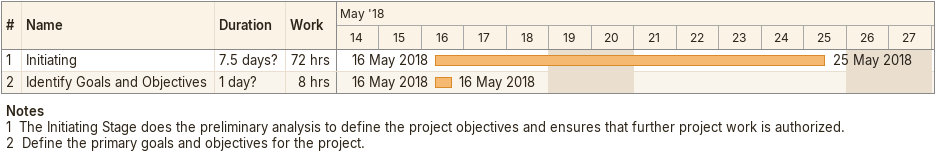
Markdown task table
| ID | Task | Duration | Start | Finish | Work (h) |
|---|---|---|---|---|---|
| 1 | Initiating | 7.5d? | 2018-05-16 | 2018-05-25 | 72 |
| 2 | Identify Goals and Objectives | 1d? | 2018-05-16 | 2018-05-16 | 8 |

Notes
- 1: The Initiating Stage does the preliminary analysis to define the project objectives and ensures that further project work is authorized.
- 2: Define the primary goals and objectives for the project.
